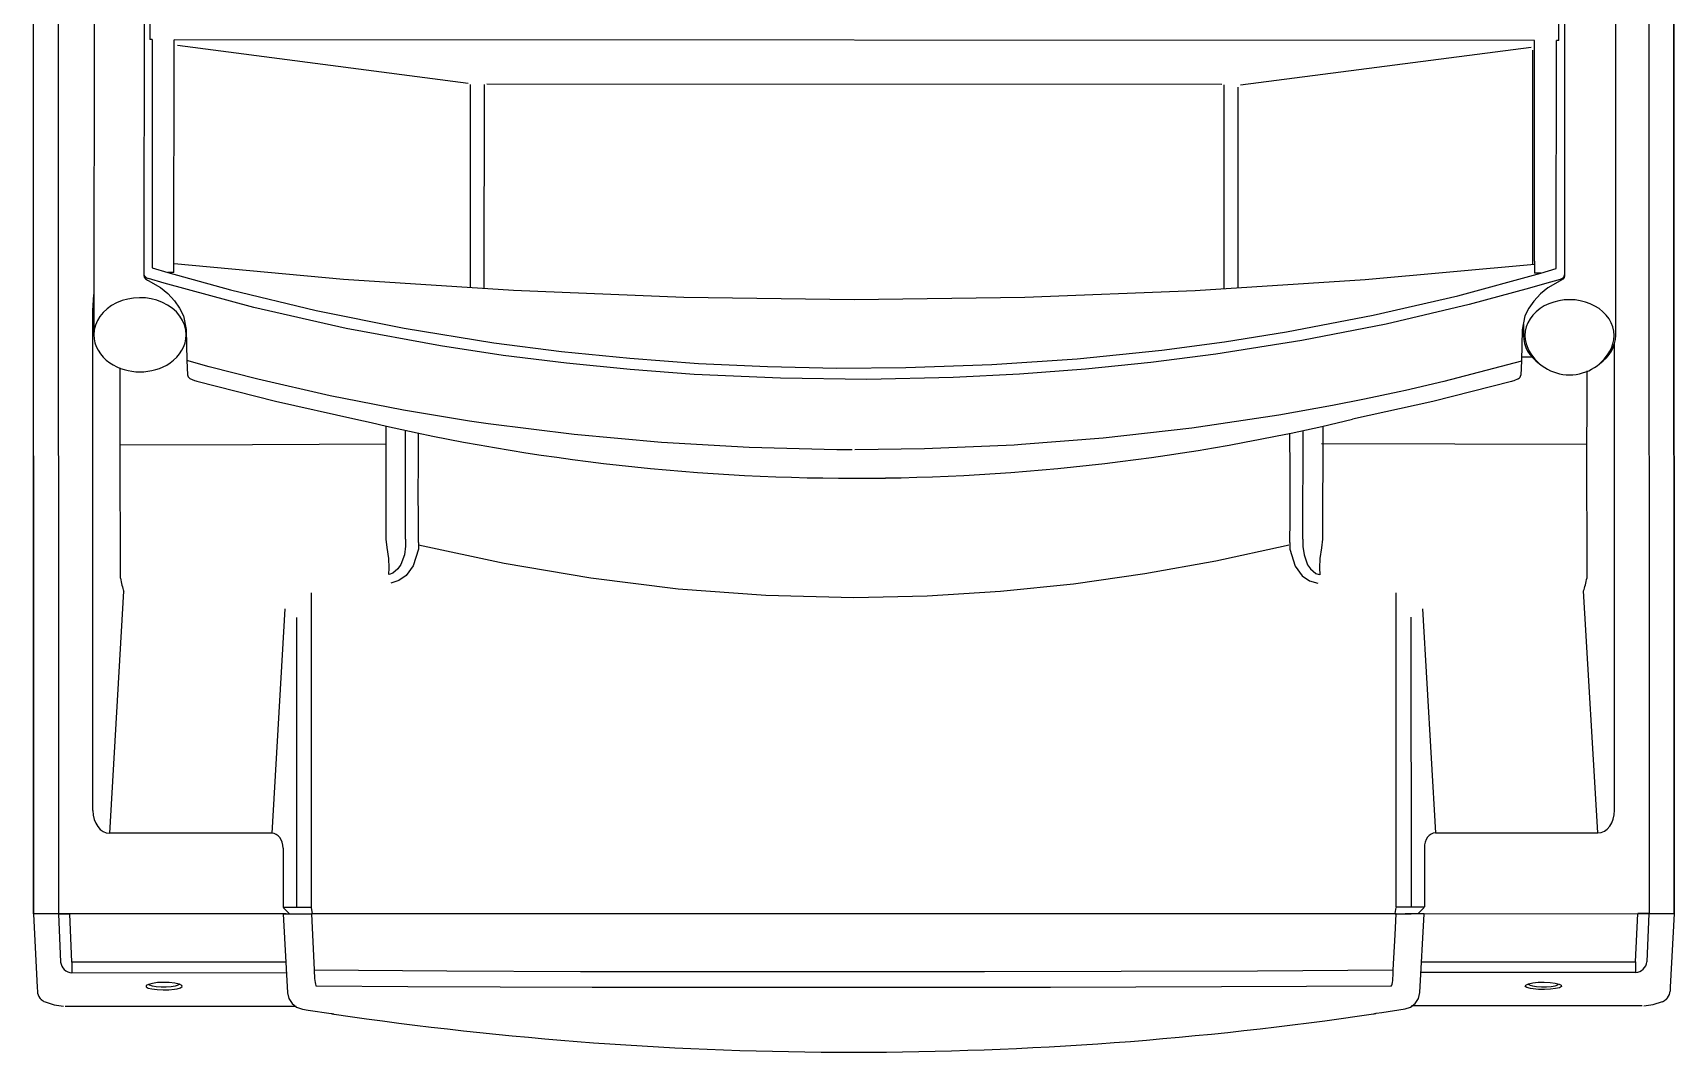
# Model space of a CAD drawing. Header units: millimetres. Extents: x 526420 to 928802, y 401925 to 509768.
# Drawn here: x 893805 to 894709, y 416929 to 417491 of the extents above; entities that cross this region are included whole.
import ezdxf

# ---------------------------------------------------------------- set-up
doc = ezdxf.new("R2010")
doc.units = ezdxf.units.MM
doc.header["$LTSCALE"] = 3000
doc.header["$MEASUREMENT"] = 0
doc.layers.get('0').update_dxf_attribs({"linetype": 'CONTINUOUS'})

msp = doc.modelspace()

# ---------------------------------------------------------------- linework, layer by layer
at = {"color": 0}
for p, q in [((893818.7, 418309.97), (893818.97, 417005.48)), ((893804.85, 418290.17), (893805.12, 417005.48)), ((893804.94, 418290.48), (893805.21, 417005.48)), ((894708.54, 418290.67), (894708.81, 417005.67)), ((894708.89, 417005.67), (894708.62, 418290.37)), ((894694.77, 418286.82), (894695.04, 417005.67)), ((893866.23, 417623.04), (893865.96, 417357.07)), ((893869.4, 417625.45), (893869.32, 417486.95)), ((894645.37, 417486.51), (894645.45, 417625.01)), ((894648.37, 417622.88), (894648.54, 417356.92)), ((893838.6, 417562.4), (893838.47, 417324.45)), ((894676.67, 417323.96), (894676.8, 417561.92)), ((893870.65, 417486.95), (893869.32, 417486.95)), ((893870.65, 417486.95), (893870.57, 417361.31)), ((893882.59, 417358.75), (893882.67, 417486.94)), ((894632.02, 417486.51), (893882.67, 417486.94)), ((893882.67, 417486.94), (893882.68, 417486.94)), ((893882.68, 417486.94), (893882.7, 417486.94)), ((894631.95, 417364.93), (894632.02, 417486.51)), ((894643.97, 417360.87), (894644.05, 417486.51)), ((894645.37, 417486.51), (894644.05, 417486.51)), ((894044.66, 417462.84), (893884.55, 417483.75)), ((894630.1, 417482.65), (894469.96, 417461.93)), ((894631.02, 417363.26), (894631.09, 417481.08)), ((894045.88, 417350.51), (894045.95, 417462.32)), ((894053.49, 417350.01), (894053.56, 417462.32)), ((894459.76, 417462.19), (894054.9, 417462.42)), ((894461.04, 417349.77), (894461.11, 417462.08)), ((894468.68, 417350.27), (894468.75, 417460.77)), ((893870.57, 417361.31), (893879.14, 417358.76)), ((893882.59, 417358.75), (893879.14, 417358.76)), ((893879.14, 417358.76), (893913.68, 417349.16)), ((893882.65, 417363.77), (893975.99, 417355.13)), ((894538.63, 417354.82), (894631.9, 417363.34)), ((894589.82, 417345.95), (894635.41, 417358.32)), ((894631.9, 417363.34), (894631.91, 417363.34)), ((894631.91, 417363.34), (894631.93, 417363.34)), ((894631.93, 417364.92), (894631.94, 417364.93)), ((894631.93, 417364.92), (894631.93, 417363.34)), ((894631.94, 417364.93), (894631.95, 417364.93)), ((894631.95, 417364.93), (894631.95, 417363.32)), ((894631.95, 417363.32), (894631.95, 417358.32)), ((894635.41, 417358.32), (894631.95, 417358.32)), ((894635.41, 417358.32), (894643.97, 417360.87)), ((893865.96, 417357.07), (893866.21, 417356.15)), ((893866.21, 417356.15), (893866.95, 417355.28)), ((893866.95, 417355.28), (893868.09, 417354.53)), ((893868.09, 417354.53), (893868.44, 417354.36)), ((893868.44, 417354.36), (893875.11, 417350.46)), ((893877.12, 417352.84), (893868.51, 417355.41)), ((893875.11, 417350.46), (893879.25, 417347.07)), ((893926.63, 417339.42), (893877.12, 417352.84)), ((893975.99, 417355.13), (894069.66, 417348.94)), ((894445.14, 417348.74), (894538.63, 417354.82)), ((894629.2, 417350.03), (894595.89, 417341.04)), ((894637.42, 417352.4), (894629.2, 417350.03)), ((894639.38, 417350.31), (894635.24, 417346.92)), ((894646.04, 417354.96), (894637.42, 417352.4)), ((894646.06, 417354.2), (894639.38, 417350.31)), ((894646.41, 417354.38), (894646.06, 417354.2)), ((894647.54, 417355.12), (894646.41, 417354.38)), ((894648.28, 417355.99), (894647.54, 417355.12)), ((894648.54, 417356.92), (894648.28, 417355.99)), ((893837.84, 417337.66), (893838.48, 417346.58)), ((893838.48, 417346.76), (893837.85, 417338.01)), ((893879.25, 417347.07), (893882.89, 417343.17)), ((893882.89, 417343.17), (893885.68, 417339.16)), ((893913.68, 417349.16), (893961, 417337.76)), ((894069.66, 417348.94), (894163.35, 417345.21)), ((894163.35, 417345.21), (894257.26, 417343.93)), ((894257.26, 417343.93), (894351.26, 417345.11)), ((894351.26, 417345.11), (894445.14, 417348.74)), ((894543.06, 417335.17), (894589.82, 417345.95)), ((894595.89, 417341.04), (894550.33, 417330.35)), ((894631.6, 417343.02), (894628.81, 417339.02)), ((894635.24, 417346.92), (894631.6, 417343.02)), ((893837.9, 417062.47), (893837.84, 417337.66)), ((893885.68, 417339.16), (893887.76, 417334.93)), ((893887.76, 417334.93), (893889.34, 417327.38)), ((893977.52, 417327.87), (893926.63, 417339.42)), ((893961, 417337.76), (894009.43, 417328.05)), ((894495.36, 417326.05), (894543.06, 417335.17)), ((894626.72, 417334.78), (894625.14, 417327.24)), ((894628.81, 417339.02), (894626.72, 417334.78)), ((893889.34, 417327.38), (893889.69, 417310.25)), ((894029.48, 417318.27), (893977.52, 417327.87)), ((894009.43, 417328.05), (894058.7, 417320.08)), ((894461.18, 417320.62), (894495.36, 417326.05)), ((894550.33, 417330.35), (894503.78, 417321.21)), ((894625.14, 417327.24), (894624.79, 417310.11)), ((894625.87, 417330.31), (894625.87, 417323.99)), ((894063.96, 417313.07), (894029.48, 417318.27)), ((894058.7, 417320.08), (894095.99, 417315.28)), ((894098.78, 417308.71), (894063.96, 417313.07)), ((894095.99, 417315.28), (894133.6, 417311.47)), ((894380.03, 417311.26), (894426.65, 417316.04)), ((894456.47, 417313.67), (894420.68, 417309.09)), ((894426.65, 417316.04), (894461.18, 417320.62)), ((894503.78, 417321.21), (894456.47, 417313.67)), ((894676.1, 417062.65), (894676.04, 417319.47)), ((893853, 417283.08), (893852.89, 417306.16)), ((893902.01, 417306.86), (893889.69, 417310.25)), ((893889.69, 417310.25), (893890.04, 417302.42)), ((893928.71, 417299.97), (893902.01, 417306.86)), ((894133.87, 417305.22), (894098.78, 417308.71)), ((894133.6, 417311.47), (894171.46, 417308.67)), ((894169.17, 417302.6), (894133.87, 417305.22)), ((894171.46, 417308.67), (894209.49, 417306.87)), ((894209.49, 417306.87), (894247.61, 417306.09)), ((894247.61, 417306.09), (894285.76, 417306.32)), ((894285.76, 417306.32), (894332.99, 417308.01)), ((894332.99, 417308.01), (894380.03, 417311.26)), ((894384.59, 417305.43), (894348.26, 417302.68)), ((894420.68, 417309.09), (894384.59, 417305.43)), ((894624.8, 417309.83), (894582.06, 417298.69)), ((894624.79, 417310.11), (894624.44, 417302.28)), ((894624.91, 417312.28), (894630.91, 417312.32)), ((894660.89, 417283.25), (894660.99, 417304.65)), ((893891.42, 417300.41), (893893.97, 417299.24)), ((893893.97, 417299.24), (893894.58, 417298.99)), ((893894.58, 417298.99), (893895.23, 417298.81)), ((893895.23, 417298.81), (893938.45, 417287.78)), ((893968.56, 417290.85), (893928.71, 417299.97)), ((894216.62, 417300.45), (894169.17, 417302.6)), ((894264.23, 417299.87), (894216.62, 417300.45)), ((894311.78, 417300.85), (894264.23, 417299.87)), ((894348.26, 417302.68), (894311.78, 417300.85)), ((894582.06, 417298.69), (894560.82, 417293.76)), ((894619.24, 417298.67), (894576.02, 417287.66)), ((894619.9, 417298.85), (894619.24, 417298.67)), ((894620.5, 417299.09), (894619.9, 417298.85)), ((894623.05, 417300.26), (894620.5, 417299.09)), ((893938.45, 417287.78), (893982.68, 417278.04)), ((894009.1, 417282.91), (893968.56, 417290.85)), ((894538.37, 417288.95), (894520.79, 417285.47)), ((894576.02, 417287.66), (894531.78, 417277.93)), ((894557.35, 417292.98), (894538.37, 417288.95)), ((894560.82, 417293.76), (894557.35, 417292.98)), ((893853.04, 417263.78), (893853, 417283.08)), ((894045.33, 417276.92), (894009.1, 417282.91)), ((894055.71, 417275.4), (894045.33, 417276.92)), ((894491.2, 417280.19), (894443.14, 417273.05)), ((894520.79, 417285.47), (894491.2, 417280.19)), ((894660.87, 417263.95), (894660.89, 417283.25)), ((893999.28, 417274.17), (893999.29, 417211.91)), ((894010.14, 417211.91), (894010.13, 417271.78)), ((894017.3, 417266.87), (894017.33, 417270.25)), ((894103.1, 417269.45), (894055.71, 417275.4)), ((894151.06, 417265.07), (894103.1, 417269.45)), ((894443.14, 417273.05), (894394.43, 417267.54)), ((894497.29, 417266.77), (894497.25, 417270.16)), ((894504.42, 417211.81), (894504.46, 417271.68)), ((894515.31, 417274.07), (894515.27, 417211.8)), ((893853.04, 417263.78), (893925.9, 417264.08)), ((893853.06, 417190.44), (893853.04, 417263.78)), ((893925.9, 417264.08), (893999.28, 417264.31)), ((894017.19, 417252.68), (894017.3, 417266.87)), ((894199.35, 417262.28), (894151.06, 417265.07)), ((894247.74, 417261.1), (894199.35, 417262.28)), ((894256.13, 417261.05), (894247.74, 417261.1)), ((894296.02, 417261.55), (894257.53, 417261.05)), ((894345.31, 417263.7), (894296.02, 417261.55)), ((894349.48, 417263.95), (894345.31, 417263.7)), ((894394.43, 417267.54), (894349.48, 417263.95)), ((894497.39, 417252.58), (894497.29, 417266.77)), ((894588.01, 417264.22), (894514.63, 417264.42)), ((894660.87, 417263.95), (894588.01, 417264.22)), ((894660.88, 417190.61), (894660.87, 417263.95)), ((894017.16, 417237.89), (894017.19, 417252.68)), ((894497.42, 417237.79), (894497.39, 417252.58)), ((894259.98, 417245.44), (894260.7, 417245.44)), ((894260.7, 417245.44), (894262.9, 417245.45)), ((894262.9, 417245.45), (894265.86, 417245.46)), ((894265.86, 417245.46), (894267.23, 417245.47)), ((894267.23, 417245.47), (894267.97, 417245.48)), ((894267.97, 417245.48), (894269.99, 417245.49)), ((894269.99, 417245.49), (894272.77, 417245.52)), ((894272.77, 417245.52), (894273.94, 417245.54)), ((894273.94, 417245.54), (894274.53, 417245.55)), ((894274.53, 417245.55), (894276.94, 417245.58)), ((894276.94, 417245.58), (894279.89, 417245.63)), ((894279.89, 417245.63), (894281.27, 417245.66)), ((894017.21, 417222.77), (894017.16, 417237.89)), ((894497.36, 417222.68), (894497.42, 417237.79)), ((894017.32, 417210.08), (894017.21, 417222.77)), ((894497.25, 417209.99), (894497.36, 417222.68)), ((893999.29, 417211.91), (893999.91, 417207.3)), ((893999.91, 417207.3), (894000.77, 417201.26)), ((894010.16, 417207.96), (894009.48, 417203.27)), ((894010.14, 417211.91), (894010.16, 417207.96)), ((894017.34, 417206.43), (894014.37, 417197.14)), ((894064.4, 417198.4), (894017.29, 417208.49)), ((894017.32, 417210.08), (894017.34, 417206.43)), ((894495.09, 417208.23), (894456.39, 417199.82)), ((894496.64, 417208.59), (894495.09, 417208.23)), ((894497.25, 417209.99), (894497.23, 417206.33)), ((894497.23, 417206.33), (894500.19, 417197.04)), ((894504.42, 417211.81), (894504.41, 417207.87)), ((894504.41, 417207.87), (894505.08, 417203.17)), ((894514.65, 417207.19), (894513.79, 417201.16)), ((894515.27, 417211.8), (894514.65, 417207.19)), ((894000.77, 417201.26), (894000.96, 417196.18)), ((894000.96, 417196.18), (894000.77, 417192.35)), ((894005.94, 417195.61), (894003.07, 417193.12)), ((894007.57, 417197.91), (894005.94, 417195.61)), ((894009.48, 417203.27), (894007.57, 417197.91)), ((894014.37, 417197.14), (894010.54, 417191.87)), ((894112.11, 417190.34), (894064.4, 417198.4)), ((894456.39, 417199.82), (894417.34, 417192.77)), ((894500.19, 417197.04), (894504.02, 417191.77)), ((894505.08, 417203.17), (894506.99, 417197.81)), ((894506.99, 417197.81), (894508.62, 417195.51)), ((894513.79, 417201.16), (894513.6, 417196.08)), ((894513.6, 417196.08), (894513.79, 417192.25)), ((894003.07, 417193.12), (894001.15, 417192.45)), ((894006.51, 417189.09), (894002.01, 417187.66)), ((894010.54, 417191.87), (894006.51, 417189.09)), ((894160.22, 417184.43), (894112.11, 417190.34)), ((894378.02, 417187.15), (894337.81, 417182.98)), ((894417.34, 417192.77), (894378.02, 417187.15)), ((894504.02, 417191.77), (894508.04, 417188.99)), ((894508.04, 417188.99), (894512.54, 417187.56)), ((894508.62, 417195.51), (894511.49, 417193.02)), ((894511.49, 417193.02), (894513.4, 417192.35)), ((893847.23, 417049.94), (893854.96, 417183.27)), ((893958.3, 417009.23), (893958.26, 417182.24)), ((894208.57, 417180.79), (894160.22, 417184.43)), ((894256.97, 417179.55), (894208.57, 417180.79)), ((894297.43, 417180.42), (894256.97, 417179.55)), ((894337.81, 417182.98), (894297.43, 417180.42)), ((894555.72, 417009.35), (894555.68, 417182.37)), ((894666.77, 417050.11), (894658.98, 417183.44)), ((893943.7, 417173.46), (893936.54, 417049.96)), ((893950.04, 417168.74), (893950.08, 417009.23)), ((894563.9, 417168.87), (894563.94, 417009.36)), ((894570.25, 417173.59), (894577.46, 417050.09)), ((893936.54, 417049.96), (893847.23, 417049.94)), ((894577.46, 417050.09), (894666.77, 417050.11)), ((893942.68, 417041.72), (893942.68, 417009.22)), ((894571.33, 417041.85), (894571.33, 417009.36)), ((893942.68, 417009.22), (893950.08, 417009.23)), ((893942.79, 417008.96), (893946.24, 417005.51)), ((893950.08, 417009.23), (893958.3, 417009.23)), ((893958.81, 417005.55), (893958.31, 417008.96)), ((894555.2, 417005.67), (894555.7, 417009.08)), ((894555.72, 417009.35), (894563.94, 417009.36)), ((894563.94, 417009.36), (894571.33, 417009.36)), ((894571.22, 417009.09), (894567.77, 417005.64)), ((893805.21, 417005.48), (893805.12, 417005.48)), ((893805.14, 417005.48), (893807.27, 416965)), ((893818.97, 417005.48), (893805.21, 417005.48)), ((893818.97, 417005.48), (893825.21, 417005.49)), ((893821.39, 417005.49), (893819, 417005.48)), ((893819, 417005.48), (893820.16, 416978.95)), ((893825.23, 417005.49), (893821.39, 417005.49)), ((893942.77, 417005.51), (893825.23, 417005.49)), ((893826.38, 416978.95), (893825.23, 417005.49)), ((893942.77, 417005.51), (893945.18, 416962.09)), ((893942.77, 417005.51), (893945.18, 416962.09)), ((893944.37, 417005.51), (893942.77, 417005.51)), ((893942.77, 417005.51), (893950.08, 417005.51)), ((893946.03, 417005.51), (893946.41, 417005.51)), ((893946.03, 417005.51), (893953.25, 417005.51)), ((893950.08, 417005.51), (893950.79, 417005.51)), ((893950.79, 417005.51), (893952.5, 417005.51)), ((893952.5, 417005.51), (893955.03, 417005.51)), ((893953.25, 417005.51), (893953.73, 417005.51)), ((893953.73, 417005.51), (893954.88, 417005.51)), ((893954.88, 417005.51), (893956.57, 417005.51)), ((893955.03, 417005.51), (893958.29, 417005.51)), ((893956.57, 417005.51), (893958.76, 417005.51)), ((894555.73, 417005.64), (893958.29, 417005.51)), ((893958.29, 417005.51), (893959.26, 416986.25)), ((894555.26, 417005.64), (893958.76, 417005.51)), ((894555.15, 416994.02), (894555.73, 417005.64)), ((894555.26, 417005.64), (894557.32, 417005.64)), ((894555.73, 417005.64), (894558.81, 417005.64)), ((894557.32, 417005.64), (894559.05, 417005.64)), ((894558.81, 417005.64), (894561.38, 417005.64)), ((894559.05, 417005.64), (894560.23, 417005.64)), ((894560.23, 417005.64), (894560.76, 417005.64)), ((894567.98, 417005.64), (894560.76, 417005.64)), ((894561.38, 417005.64), (894563.15, 417005.64)), ((894563.15, 417005.64), (894563.94, 417005.64)), ((894571.24, 417005.64), (894563.94, 417005.64)), ((894567.98, 417005.64), (894567.61, 417005.64)), ((894569.65, 417005.64), (894567.77, 417005.64)), ((894568.86, 416962.22), (894571.25, 417005.64)), ((894568.86, 416962.22), (894571.24, 417005.64)), ((894571.24, 417005.64), (894569.65, 417005.64)), ((894571.25, 417005.64), (894688.81, 417005.67)), ((894571.25, 417005.64), (894688.79, 417005.67)), ((894687.65, 416979.13), (894688.79, 417005.67)), ((894688.79, 417005.67), (894692.63, 417005.67)), ((894695.04, 417005.67), (894688.81, 417005.67)), ((894692.63, 417005.67), (894695.01, 417005.67)), ((894695.01, 417005.67), (894693.87, 416979.13)), ((894695.04, 417005.67), (894708.81, 417005.67)), ((894708.87, 417005.67), (894706.76, 416965.19)), ((894708.81, 417005.67), (894708.89, 417005.67)), ((894554.18, 416974.76), (894555.15, 416994.02)), ((893944.24, 416978.97), (893826.38, 416978.95)), ((893826.38, 416978.95), (893826.38, 416973.15)), ((893959.26, 416986.25), (893959.84, 416974.64)), ((894569.79, 416979.11), (894687.65, 416979.13)), ((894687.65, 416979.13), (894687.65, 416973.33)), ((893826.38, 416973.15), (893944.56, 416973.17)), ((893959.84, 416974.64), (894032.96, 416974.17)), ((894032.96, 416974.17), (894106.42, 416973.88)), ((894106.42, 416973.88), (894180.08, 416973.75)), ((894180.08, 416973.75), (894253.79, 416973.72)), ((894253.79, 416973.72), (894329.11, 416973.77)), ((894329.11, 416973.77), (894404.39, 416973.94)), ((894404.39, 416973.94), (894479.47, 416974.25)), ((894479.47, 416974.25), (894554.18, 416974.76)), ((894687.65, 416973.33), (894569.47, 416973.31)), ((893807.27, 416965), (893807.39, 416962.75)), ((893867.35, 416966.06), (893867.25, 416965.36)), ((893867.25, 416965.36), (893868.32, 416964.71)), ((893868.56, 416966.73), (893867.35, 416966.06)), ((893868.32, 416964.71), (893870.43, 416964.18)), ((893870.7, 416967.28), (893868.56, 416966.73)), ((893869.27, 416966.34), (893868.86, 416966.8)), ((893870.73, 416965.79), (893869.27, 416966.34)), ((893870.43, 416964.18), (893873.3, 416963.84)), ((893873.5, 416967.65), (893870.7, 416967.28)), ((893872.86, 416965.4), (893870.73, 416965.79)), ((893875.46, 416965.18), (893872.86, 416965.4)), ((893873.3, 416963.84), (893876.56, 416963.7)), ((893876.7, 416967.8), (893873.5, 416967.65)), ((893878.26, 416965.16), (893875.46, 416965.18)), ((893876.56, 416963.7), (893879.85, 416963.76)), ((893880.01, 416967.71), (893876.7, 416967.8)), ((893880.97, 416965.34), (893878.26, 416965.16)), ((893879.85, 416963.76), (893882.83, 416964.03)), ((893883.06, 416967.38), (893880.01, 416967.71)), ((893883.24, 416965.71), (893880.97, 416965.34)), ((893882.83, 416964.03), (893884.32, 416964.27)), ((893885.45, 416966.83), (893883.06, 416967.38)), ((893884.42, 416966.06), (893883.24, 416965.71)), ((893884.32, 416964.27), (893886.25, 416964.81)), ((893885.49, 416966.69), (893884.42, 416966.06)), ((893885.69, 416966.76), (893885.45, 416966.83)), ((893886.86, 416966.16), (893885.69, 416966.76)), ((893886.25, 416964.81), (893887.13, 416965.46)), ((893887.13, 416965.46), (893886.86, 416966.16)), ((893945.18, 416962.09), (893945.9, 416958.93)), ((894011.47, 416965.37), (893960.93, 416965.65)), ((894062.19, 416965.19), (894011.47, 416965.37)), ((894112.89, 416965.06), (894062.19, 416965.19)), ((894163.7, 416964.99), (894112.89, 416965.06)), ((894214.15, 416964.95), (894163.7, 416964.99)), ((894264.64, 416964.95), (894214.15, 416964.95)), ((894314.98, 416964.98), (894264.64, 416964.95)), ((894365.29, 416965.05), (894314.98, 416964.98)), ((894412.47, 416965.15), (894365.29, 416965.05)), ((894459.55, 416965.3), (894412.47, 416965.15)), ((894506.4, 416965.5), (894459.55, 416965.3)), ((894553.1, 416965.77), (894506.4, 416965.5)), ((894568.08, 416958.92), (894568.86, 416962.22)), ((894626.91, 416965.62), (894627.17, 416966.32)), ((894627.78, 416964.97), (894626.91, 416965.62)), ((894627.17, 416966.32), (894628.35, 416966.91)), ((894629.71, 416964.42), (894627.78, 416964.97)), ((894628.35, 416966.91), (894628.58, 416966.99)), ((894628.55, 416966.85), (894629.61, 416966.21)), ((894628.58, 416966.99), (894630.98, 416967.53)), ((894629.61, 416966.21), (894630.79, 416965.87)), ((894631.21, 416964.18), (894629.71, 416964.42)), ((894630.79, 416965.87), (894633.06, 416965.5)), ((894630.98, 416967.53), (894634.02, 416967.87)), ((894634.19, 416963.92), (894631.21, 416964.18)), ((894633.06, 416965.5), (894635.77, 416965.32)), ((894634.02, 416967.87), (894637.33, 416967.96)), ((894637.47, 416963.86), (894634.19, 416963.92)), ((894635.77, 416965.32), (894638.58, 416965.34)), ((894637.33, 416967.96), (894640.53, 416967.81)), ((894640.74, 416964), (894637.47, 416963.86)), ((894638.58, 416965.34), (894641.17, 416965.56)), ((894640.53, 416967.81), (894643.33, 416967.44)), ((894643.61, 416964.35), (894640.74, 416964)), ((894641.17, 416965.56), (894643.31, 416965.96)), ((894643.31, 416965.96), (894644.76, 416966.51)), ((894643.33, 416967.44), (894645.47, 416966.89)), ((894645.72, 416964.87), (894643.61, 416964.35)), ((894644.76, 416966.51), (894645.17, 416966.97)), ((894645.47, 416966.89), (894646.68, 416966.23)), ((894646.79, 416965.52), (894645.72, 416964.87)), ((894646.68, 416966.23), (894646.79, 416965.52)), ((894706.76, 416965.19), (894706.64, 416962.94)), ((893808.73, 416959.19), (893808.94, 416958.89)), ((893808.94, 416958.89), (893809.47, 416958.33)), ((893809.47, 416958.33), (893810.47, 416957.59)), ((893811.56, 416957.01), (893816.69, 416955.36)), ((893816.69, 416955.36), (893821.83, 416954.7)), ((893822.69, 416954.69), (893949.91, 416954.71)), ((893945.9, 416958.93), (893947.62, 416956.19)), ((893947.62, 416956.19), (893950.16, 416954.16)), ((893950.16, 416954.16), (893953.39, 416953.06)), ((893953.39, 416953.06), (893956.55, 416952.59)), ((893956.55, 416952.59), (893969.25, 416950.72)), ((894547.96, 416951.3), (894560.65, 416953.19)), ((894560.65, 416953.19), (894563.73, 416954.21)), ((894563.73, 416954.21), (894566.3, 416956.2)), ((894691.35, 416954.87), (894564.13, 416954.84)), ((894566.3, 416956.2), (894568.08, 416958.92)), ((894692.2, 416954.89), (894697.34, 416955.55)), ((894697.34, 416955.55), (894702.48, 416957.19)), ((894703.57, 416957.78), (894704.57, 416958.52)), ((894704.57, 416958.52), (894705.09, 416959.08)), ((894705.09, 416959.08), (894705.31, 416959.38)), ((893969.25, 416950.72), (893969.56, 416950.62)), ((893969.56, 416950.62), (893969.8, 416950.55)), ((893969.8, 416950.55), (893970.01, 416950.51)), ((893970.01, 416950.51), (893970.18, 416950.47)), ((893970.18, 416950.47), (893970.32, 416950.44)), ((893970.32, 416950.44), (893970.52, 416950.4)), ((893970.52, 416950.4), (893970.63, 416950.38)), ((893970.63, 416950.38), (893970.73, 416950.36)), ((893970.73, 416950.36), (893970.8, 416950.35)), ((894543.24, 416950.47), (894543.35, 416950.49)), ((894543.35, 416950.49), (894543.47, 416950.51)), ((894543.47, 416950.51), (894543.65, 416950.54)), ((894543.65, 416950.54), (894544.06, 416950.63)), ((894544.06, 416950.63), (894544.48, 416950.74)), ((894544.48, 416950.74), (894544.79, 416950.84)), ((894544.79, 416950.84), (894547.96, 416951.3))]:
    msp.add_line(p, q, dxfattribs=at)
for centre, radius, start, end in [((894651.27, 417327.76), 25.4, 204.82022, 335.11402), ((893892.42, 417302.57), 2.39, 183.64785, 245.29539), ((894622.05, 417302.43), 2.39, 294.6818, 356.32934), ((894257.46, 418419.94), 1174.49, 256.47002, 283.50717), ((894256.61, 418886.96), 1957.59, 261.60473, 278.4194)]:
    msp.add_arc(centre, radius, start, end, dxfattribs=at)
for centre, major_axis, ratio, start_param, end_param in [((893870.57, 417357.63), (-4.56, 0.29), 0.567885, 0.03783, 1.137387), ((894643.97, 417357.19), (-4.56, -0.29), 0.567885, 2.004205, 3.103763), ((893863.87, 417324.43), (-25.4, 0.01), 0.803857, -2.07893, 0), ((893863.87, 417324.43), (-25.4, 0.01), 0.803857, -3.141593, -2.07893), ((894651.27, 417323.98), (24.59, -0.01), 0.803857, 1.570796, 3.498028), ((894651.27, 417323.98), (24.59, -0.01), 0.803857, -0.356435, 1.570796), ((893863.87, 417324.43), (-25.4, 0.01), 0.803857, 0, 0.86047), ((893863.87, 417324.43), (-25.4, 0.01), 0.803857, 2.281123, 3.141593), ((894651.27, 417323.98), (-25.4, 0.01), 0.803857, 0, 0.86047), ((894651.27, 417323.98), (-25.4, 0.01), 0.803857, 2.281123, 3.141593), ((893863.87, 417324.43), (-25.4, 0.01), 0.803857, 0.86047, 2.281123), ((893854.96, 417190.44), (-1.72, 9.5), 0.193905, 1.535741, 2.390995), ((894658.98, 417190.61), (1.72, 9.5), 0.193905, -2.390995, -1.535741), ((893847.56, 417062.93), (-0.75, -12.98), 0.742582, -1.492575, 0.043195), ((894666.43, 417063.1), (0.76, -12.98), 0.742582, -0.043195, 1.492575), ((893936.32, 417041.41), (0.5, 8.54), 0.742582, -1.492575, 0.043195), ((894577.68, 417041.55), (-0.5, 8.54), 0.742582, -0.043195, 1.492575), ((893826.38, 416979.28), (5.27, -3.54), 0.951515, -2.473538, -1.002866), ((894687.65, 416979.46), (-5.27, -3.54), 0.951515, 1.002866, 2.473538), ((893961.26, 416975.14), (-0.08, -9.65), 0.145939, -1.517246, -0.177727), ((894552.77, 416975.27), (-0.08, 9.65), 0.145939, -2.963866, -1.624347), ((893813.73, 416963.09), (6.34, 0.33), 0.996143, 3.141592, 3.755608), ((894700.3, 416963.27), (-6.34, 0.33), 0.996143, 2.527577, 3.141593), ((893813.73, 416963.09), (6.34, 0.33), 0.996143, -2.527577, -2.470455), ((893813.73, 416963.09), (6.34, 0.33), 0.996143, -2.470455, -2.342851), ((893813.98, 416962.88), (2.45, 5.86), 0.977537, 2.947548, 3.148092), ((894700.06, 416963.06), (-2.46, 5.86), 0.977537, 3.135093, 3.335637), ((894700.3, 416963.27), (-6.34, 0.33), 0.996143, 2.342851, 2.470455), ((894700.3, 416963.27), (-6.34, 0.33), 0.996143, 2.470455, 2.527577)]:
    msp.add_ellipse(centre, major_axis=major_axis, ratio=ratio, start_param=start_param, end_param=end_param, dxfattribs=at)

doc.saveas('drawing.dxf')
